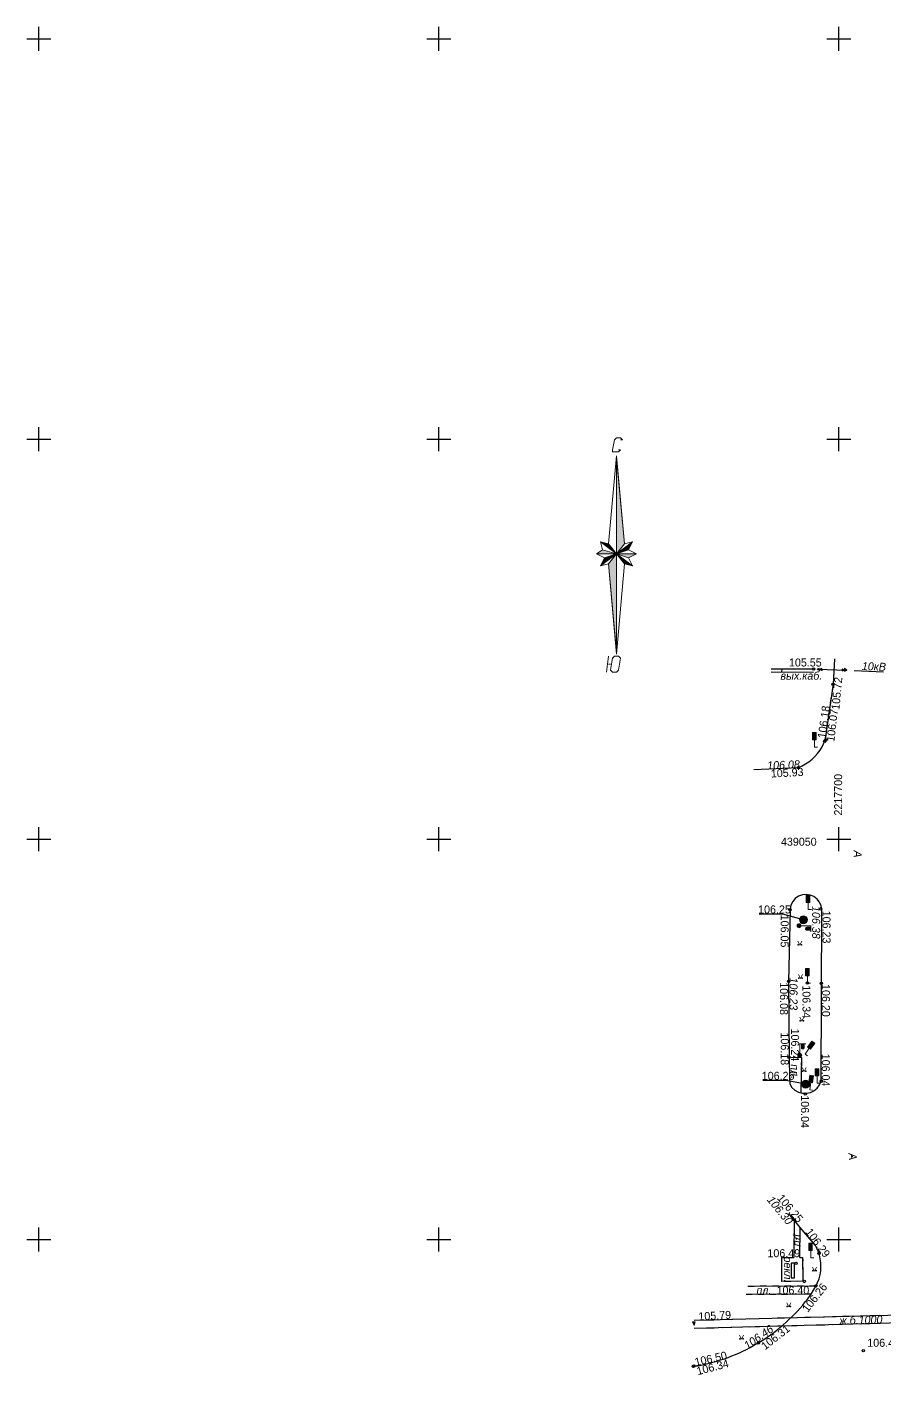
# Model space of a CAD drawing. Header units: millimetres. Extents: x 172667 to 1873135, y -274708 to 168495.
# Drawn here: x 1590991 to 1698149, y 60 to 168495 of the extents above; entities that cross this region are included whole.
import ezdxf
from ezdxf.enums import TextEntityAlignment as Align

# ---------------------------------------------------------------- set-up
doc = ezdxf.new("R2010")
doc.units = ezdxf.units.MM
doc.layers.add('_ТОПО', color=253, linetype='Continuous')
doc.layers.add('SC007', color=7, linetype='Continuous')
doc.styles.add('1', font='', dxfattribs={"height": 0.000909972})
doc.styles.add('14', font='', dxfattribs={"height": 0.000909972})
doc.styles.add('17', font='', dxfattribs={"height": 0.000909972})
doc.styles.add('25', font='', dxfattribs={"height": 0.001693})
doc.styles.add('26', font='', dxfattribs={"height": 0.001693})
doc.styles.add('9', font='', dxfattribs={"height": 0.000909972})
doc.styles.add('F2', font='', dxfattribs={"height": 0.000909972})
doc.styles.get('1').set_extended_font_data('D431', italic=True)
doc.styles.get('14').set_extended_font_data('D431', italic=True)
doc.styles.get('17').set_extended_font_data('Bm431', italic=True)
doc.styles.get('25').set_extended_font_data('P131')
doc.styles.get('26').set_extended_font_data('P131')
doc.styles.get('9').set_extended_font_data('D431', italic=True)
doc.styles.get('F2').set_extended_font_data('D431')

# ---------------------------------------------------------------- blocks, each defined once
blk = doc.blocks.new('SYMBOL2060001')
at = {"layer": 'SC007'}
blk.add_circle((0, 0), 0.15, dxfattribs=at)
blk = doc.blocks.new('SYMBOL2060002')
at = {"true_color": 0x000000}
blk.add_hatch(color=18, dxfattribs=at).paths.add_polyline_path([(0.15, 0.45), (0, 0), (-0.2, 0.45)])
at = {"color": 18, "linetype": 'Continuous', "lineweight": 0, "true_color": 0x000000, "flags": 128}
blk.add_lwpolyline([(0.15, 0.45), (0, 0), (-0.2, 0.45), (0.15, 0.45), (0.15, 0.45)], close=True, dxfattribs=at)
blk = doc.blocks.new('SYMBOL2020006')
at = {"true_color": 0xffffff}
blk.add_hatch(color=7, dxfattribs=at).paths.add_polyline_path([(-0.25, 0.9), (0.2, 0.9), (0.2, 1.8), (-0.25, 1.8)])
at = {"color": 18, "linetype": 'Continuous', "lineweight": 0, "true_color": 0x000000, "flags": 128}
blk.add_lwpolyline([(-0.25, 0.9), (0.2, 0.9), (0.2, 1.8), (-0.25, 1.8)], close=True, dxfattribs=at)
blk.add_lwpolyline([(0, 0.9), (0, 0), (0.4, 0)], dxfattribs=at)
blk = doc.blocks.new('SYMBOL2080011')
at = {"color": 18, "linetype": 'Continuous', "lineweight": 0, "true_color": 0x000000, "flags": 128}
blk.add_lwpolyline([(-0.25, 0.25), (0, -0.25), (0.25, 0.25)], dxfattribs=at)
at = {"color": 18, "linetype": 'Continuous', "lineweight": 0, "true_color": 0x000000}
for centre in [(-0.2, -0.2), (0.2, -0.2)]:
    blk.add_circle(centre, 0.05, dxfattribs=at)
blk = doc.blocks.new('SYMBOL2040004')
at = {"true_color": 0xffffff}
h = blk.add_hatch(color=7, dxfattribs=at)
edge = h.paths.add_edge_path()
edge.add_arc((0, 0), 0.5, 0, 360)
at = {"color": 18, "linetype": 'Continuous', "lineweight": 9, "true_color": 0x000000, "flags": 128}
for points in [[(-0.475, 0.15), (0.475, 0.15)], [(0.475, -0.15), (-0.475, -0.15)]]:
    blk.add_lwpolyline(points, dxfattribs=at)
at = {"color": 18, "linetype": 'Continuous', "lineweight": 9, "true_color": 0x000000}
blk.add_circle((0, 0), 0.5, dxfattribs=at)
blk = doc.blocks.new('SYMBOL2090014')
at = {"true_color": 0xffffff}
blk.add_hatch(color=7, dxfattribs=at).paths.add_polyline_path([(0.55, 1.45), (0.55, 0.95), (0.55, 0.925), (0.525, 0.875), (0.5, 0.85), (0.475, 0.825), (0.45, 0.8), (0.425, 0.8), (0.375, 0.8), (0.35, 0.8), (0.275, 0.825), (0.25, 0.85), (0.225, 0.875), (0.2, 0.95), (0.2, 1.45)])
at = {"color": 18, "linetype": 'Continuous', "lineweight": 0, "true_color": 0x000000, "flags": 128}
for points in [[(0, 1.5), (0, 0.25)], [(0, 1.45), (0.75, 1.45)]]:
    blk.add_lwpolyline(points, dxfattribs=at)
blk.add_lwpolyline([(0.55, 1.45), (0.55, 0.95), (0.55, 0.925), (0.525, 0.875), (0.5, 0.85), (0.475, 0.825), (0.45, 0.8), (0.425, 0.8), (0.375, 0.8), (0.35, 0.8), (0.275, 0.825), (0.25, 0.85), (0.225, 0.875), (0.2, 0.95), (0.2, 1.45), (0.55, 1.45)], close=True, dxfattribs=at)
blk = doc.blocks.new('SYMBOL2090003')
at = {"true_color": 0x000000}
h = blk.add_hatch(color=18, dxfattribs=at)
edge = h.paths.add_edge_path()
edge.add_arc((0, 0), 0.25, 0, 360)
at = {"color": 18, "linetype": 'Continuous', "lineweight": 0, "true_color": 0x000000}
blk.add_circle((0, 0), 0.25, dxfattribs=at)
blk = doc.blocks.new('SYMBOL3000120')
at = {"true_color": 0x808080}
for points in [[(0, 12.25), (0, 0), (1, 1.25)], [(0, 0), (-2.5, 0), (-1.75, 0.5)], [(0, 0), (-2, 1.5), (-1, 1.25)], [(0, 0), (-2, -1.5), (-1.5, -0.5)], [(0, 0), (0, -12.25), (-1, -1.25)], [(0, 0), (2, 1.5), (1.5, 0.5)], [(0, 0), (2.5, 0), (1.5, -0.5)], [(0, 0), (2, -1.5), (1, -1.25)]]:
    blk.add_hatch(color=8, dxfattribs=at).paths.add_polyline_path(points)
at = {"color": 18, "linetype": 'Continuous', "lineweight": 0, "true_color": 0x000000, "flags": 128}
for points in [[(-0.5, 13), (-0.25, 14.25), (0, 14.5), (0.5, 14.5), (0.75, 14.25)], [(0.5, 14.25), (0.75, 14.25)], [(0, 12.25), (-1, 1.25)], [(-0.5, 13), (-0.5, 12.75), (0.25, 12.75), (0.5, 13)], [(0.25, 13), (0.5, 13)], [(-1, -1.25), (-2, -1.5), (-1.5, -0.5), (-2.5, 0), (-1.75, 0.5), (-2, 1.5), (-1, 1.25)], [(1, -1.25), (2, -1.5), (1.5, -0.5), (2.5, 0), (1.5, 0.5), (2, 1.5), (1, 1.25)], [(0, -12.5), (0, -12.5), (-1, -1.25)], [(0, -12.5), (1, -1.25)], [(-1, -12.75), (-1.25, -14.75)], [(-0.75, -14.5), (-0.5, -14.75), (0, -14.75), (0.25, -14.5), (0.5, -13), (0.25, -12.75), (-0.25, -12.75), (-0.5, -13)], [(-0.5, -13), (-0.75, -14.5)], [(-1, -13.75), (-0.75, -13.75)]]:
    blk.add_lwpolyline(points, dxfattribs=at)
for points in [[(0, 12.25), (0, 0), (1, 1.25), (0, 12.25)], [(0, 0), (-2.5, 0), (-1.75, 0.5), (0, 0)], [(0, 0), (-2, 1.5), (-1, 1.25), (0, 0)], [(0, 0), (-2, -1.5), (-1.5, -0.5), (0, 0)], [(0, 0), (0, -12.25), (-1, -1.25), (0, 0)], [(0, 0), (2, 1.5), (1.5, 0.5), (0, 0)], [(0, 0), (2.5, 0), (1.5, -0.5), (0, 0)], [(0, 0), (2, -1.5), (1, -1.25), (0, 0)]]:
    blk.add_lwpolyline(points, close=True, dxfattribs=at)
at = {"color": 9, "linetype": 'Continuous', "lineweight": 0, "true_color": 0xc0c0c0, "flags": 128}
blk.add_lwpolyline([(0, 12), (1, 1.25)], dxfattribs=at)

msp = doc.modelspace()

# ---------------------------------------------------------------- linework, layer by layer
at = {"layer": '_ТОПО', "color": 8, "linetype": 'ByBlock', "lineweight": -2}
for p, q in [((1592491.2, 165495.1), (1592491.2, 168495.1)), ((1642491.2, 165495.1), (1642491.2, 168495.1)), ((1692491.2, 165495.1), (1692491.2, 168495.1)), ((1590991.2, 166995.1), (1593991.2, 166995.1)), ((1640991.2, 166995.1), (1643991.2, 166995.1)), ((1690991.2, 166995.1), (1693991.2, 166995.1)), ((1592491.2, 115495.1), (1592491.2, 118495.1)), ((1642491.2, 115495.1), (1642491.2, 118495.1)), ((1692491.2, 115495.1), (1692491.2, 118495.1)), ((1590991.2, 116995.1), (1593991.2, 116995.1)), ((1640991.2, 116995.1), (1643991.2, 116995.1)), ((1690991.2, 116995.1), (1693991.2, 116995.1)), ((1691966.2, 89560.1, 105891.5), (1691916.2, 88765.1, 105891.5)), ((1684016.2, 88305.1, 100392.2), (1689341.2, 88280.1, 100392.2)), ((1684016.2, 87905.1, 100392.2), (1689336.2, 87880.1, 100392.2)), ((1685351.2, 88300.1, 100392.2), (1685346.2, 87900.1, 100392.2)), ((1689801.2, 88260.1, 105791.5), (1690081.2, 88400.1, 105791.5)), ((1689801.2, 88260.1, 105791.5), (1693476.2, 88120.1, 105791.5)), ((1689801.2, 88260.1, 105791.5), (1690116.2, 88100.1, 105791.5)), ((1690121.2, 88250.1, 105791.5), (1690401.2, 88390.1, 105791.5)), ((1690121.2, 88250.1, 105791.5), (1690391.2, 88090.1, 105791.5)), ((1691866.2, 87965.1, 105891.5), (1691816.2, 87165.1, 105891.5)), ((1693476.2, 88120.1, 105791.5), (1693151.2, 87980.1, 105791.5)), ((1693476.2, 88120.1, 105791.5), (1693161.2, 88330.1, 105791.5)), ((1694396.2, 88085.1, 105791.5), (1698071.2, 87940.1, 105791.5)), ((1691541.2, 84785.1, 105891.5), (1691426.2, 83995.1, 105891.5)), ((1691311.2, 83205.1, 105891.5), (1691196.2, 82415.1, 105891.5)), ((1691081.2, 81620.1, 105891.5), (1690966.2, 80830.1, 105891.5)), ((1690851.2, 80040.1, 105891.5), (1690736.2, 79245.1, 105891.5)), ((1592491.2, 65495.1), (1592491.2, 68495.1)), ((1642491.2, 65495.1), (1642491.2, 68495.1)), ((1692491.2, 65495.1), (1692491.2, 68495.1)), ((1590991.2, 66995.1), (1593991.2, 66995.1)), ((1640991.2, 66995.1), (1643991.2, 66995.1)), ((1690991.2, 66995.1), (1693991.2, 66995.1)), ((1686276.2, 39760.1, 106137.5), (1687131.2, 39755.1, 106137.5)), ((1687821.2, 39585.1, 106137.5), (1687801.2, 38735.1, 106137.5)), ((1687786.2, 37880.1, 106137.5), (1687766.2, 37025.1, 106137.5)), ((1687751.2, 36170.1, 106137.5), (1687731.2, 35315.1, 106137.5)), ((1686905.2, 19489.1, 106248), (1686863.5, 14745.8, 106225)), ((1686906.2, 19490.1, 106232.5), (1686901.2, 18810.1, 106232.5)), ((1590991.2, 16995.1), (1593991.2, 16995.1)), ((1592491.2, 15495.1), (1592491.2, 18495.1)), ((1640991.2, 16995.1), (1643991.2, 16995.1)), ((1642491.2, 15495.1), (1642491.2, 18495.1)), ((1686891.2, 18135.1, 106232.5), (1686886.2, 17455.1, 106232.5)), ((1687612.7, 14739.3, 106225), (1687661.2, 18504.1, 106217)), ((1687631.2, 16245.1, 106232.5), (1687641.2, 17000.1, 106232.5)), ((1687651.2, 17750.1, 106232.5), (1687661.2, 18505.1, 106232.5)), ((1690991.2, 16995.1), (1693991.2, 16995.1)), ((1692491.2, 15495.1), (1692491.2, 18495.1)), ((1686871.2, 15420.1, 106232.5), (1686861.2, 14745.1, 106232.5)), ((1686881.2, 16780.1, 106232.5), (1686876.2, 16100.1, 106232.5)), ((1687611.2, 14740.1, 106232.5), (1687621.2, 15490.1, 106232.5)), ((1685356.2, 13840.1, 106358), (1685351.2, 14645.1, 106358)), ((1686056.2, 14740.1, 106358), (1686861.2, 14745.1, 106358)), ((1687981.2, 13500.1, 106358), (1687981.2, 12695.1, 106358)), ((1685361.2, 12230.1, 106358), (1685356.2, 13035.1, 106358)), ((1689031.2, 10151.1, 106253), (1680909.1, 10114.7, 106346)), ((1681646.2, 10120.1, 106299.5), (1680911.2, 10115.1, 106299.5)), ((1681901.2, 11140.1, 106114.5), (1681126.2, 11135.1, 106114.5)), ((1689617.2, 11180.1, 106256), (1681127.8, 11134.9, 105973)), ((1683126.2, 10125.1, 106299.5), (1682386.2, 10120.1, 106299.5)), ((1683441.2, 11145.1, 106114.5), (1682671.2, 11145.1, 106114.5)), ((1684601.2, 10130.1, 106299.5), (1683861.2, 10130.1, 106299.5)), ((1684986.2, 11155.1, 106114.5), (1684216.2, 11150.1, 106114.5)), ((1686076.2, 10140.1, 106299.5), (1685341.2, 10135.1, 106299.5)), ((1686501.2, 11760.1, 106358), (1685696.2, 11760.1, 106358)), ((1686531.2, 11165.1, 106114.5), (1685756.2, 11160.1, 106114.5)), ((1687556.2, 10145.1, 106299.5), (1686816.2, 10140.1, 106299.5)), ((1688071.2, 11170.1, 106114.5), (1687301.2, 11170.1, 106114.5)), ((1689031.2, 10150.1, 106299.5), (1688291.2, 10150.1, 106299.5)), ((1689616.2, 11180.1, 106114.5), (1688846.2, 11175.1, 106114.5)), ((1714941, 7948.5, 106420), (1674396.2, 6867.2, 105866.4)), ((1676866.2, 6935.1, 106143.2), (1674396.2, 6865.1, 106143.2)), ((1714982.6, 6970.5, 106420), (1674427.6, 5867.7, 105866.4)), ((1680331.2, 7025.1, 106143.2), (1677856.2, 6960.1, 106143.2)), ((1683791.2, 7120.1, 106143.2), (1681316.2, 7050.1, 106143.2)), ((1687251.2, 7210.1, 106143.2), (1684781.2, 7145.1, 106143.2)), ((1690711.2, 7300.1, 106143.2), (1688241.2, 7235.1, 106143.2)), ((1694176.2, 7395.1, 106143.2), (1691701.2, 7330.1, 106143.2)), ((1697636.2, 7485.1, 106143.2), (1695161.2, 7420.1, 106143.2)), ((1676901.2, 5935.1, 106143.2), (1674426.2, 5870.1, 106143.2)), ((1680361.2, 6030.1, 106143.2), (1677891.2, 5960.1, 106143.2)), ((1683826.2, 6125.1, 106143.2), (1681351.2, 6055.1, 106143.2)), ((1687286.2, 6215.1, 106143.2), (1684811.2, 6150.1, 106143.2)), ((1690746.2, 6310.1, 106143.2), (1688276.2, 6245.1, 106143.2)), ((1694211.2, 6405.1, 106143.2), (1691736.2, 6340.1, 106143.2)), ((1697671.2, 6500.1, 106143.2), (1695201.2, 6430.1, 106143.2))]:
    msp.add_line(p, q, dxfattribs=at)
at = {"layer": '_ТОПО', "color": 8, "linetype": 'ByBlock', "lineweight": -2, "flags": 128}
for points, elevation in [([(1691967.9, 89561.3), (1691768.2, 86369.1), (1690736.2, 79247.1)], 105891.5), ([(1692886.2, 88290.1), (1693201.2, 88130.1), (1692871.2, 87990.1)], 105791.5), ([(1691766.2, 86370.1), (1691766.2, 86370.1), (1691651.2, 85580.1)], 105891.5), ([(1681852.1, 75728.7), (1687444.2, 75958.1), (1687902.7, 76165), (1688341.9, 76410), (1688758.9, 76691.4), (1689150.4, 77007.1), (1689513.8, 77354.9), (1689846.3, 77732.3), (1690145.7, 78136.5), (1690409.7, 78564.6), (1690636.4, 79013.6), (1690736.2, 79247.1)], 105988.8), ([(1688064.2, 56943.1), (1685514.4, 57656.8), (1682516.6, 57657)], 100388.7), ([(1686276.2, 39762.1), (1687822.2, 39748.6), (1687733.2, 35316.1)], 106137.5), ([(1688351.2, 36408.1), (1685918.2, 36866.7), (1683005.1, 36866.7)], 103941.5), ([(1689617.2, 11180.1), (1689839.5, 11630.4), (1690016.5, 12100.4), (1690146.6, 12585.4), (1690228.6, 13080.8), (1690261.6, 13581.9), (1690245.4, 14083.8), (1690180, 14581.7), (1690066.1, 15070.8), (1689904.8, 15546.4), (1689697.7, 16003.9), (1689566.2, 16244.1), (1687661.2, 18504.1), (1686249.5, 20239.7)], 105977.1), ([(1687612.8, 14749.4), (1687973.2, 14751.1), (1687987.4, 11769.4), (1685363.9, 11756.9), (1685349.7, 14738.6), (1686863.5, 14745.8)], 106358), ([(1687611.2, 14750.1), (1687971.2, 14750.1), (1687976.2, 14305.1)], 106358), ([(1687986.2, 11895.1), (1687986.2, 11770.1), (1687306.2, 11765.1)], 106358), ([(1674317.2, 1137.1), (1674810.6, 1219.2), (1675302.1, 1312.4), (1675791.4, 1416.5), (1676278.2, 1531.5), (1676762.4, 1657.4), (1677243.6, 1794), (1677721.6, 1941.4), (1678196.2, 2099.4), (1678667.2, 2268), (1679134.2, 2447.1), (1679597.2, 2636.6), (1680055.8, 2836.4), (1680509.8, 3046.4), (1680959, 3266.5), (1681403.2, 3496.6), (1681842.1, 3736.6), (1682275.6, 3986.3), (1682703.3, 4245.6), (1683125.2, 4514.5), (1683540.9, 4792.7), (1683950.3, 5080.1), (1684353.2, 5376.6), (1684749.3, 5682.1), (1685138.5, 5996.3), (1685520.6, 6319.1), (1685895.4, 6650.5), (1686262.7, 6990.1), (1686622.3, 7337.8), (1686974, 7693.5), (1687317.7, 8057), (1687653.2, 8428), (1687980.3, 8806.5), (1688298.9, 9192.2), (1688608.7, 9584.9), (1688909.7, 9984.4), (1689031.2, 10151.1), (1689617.2, 11180.1)], 106298.5)]:
    msp.add_lwpolyline(points, dxfattribs=dict(at, elevation=elevation))
for points, elevation in [([(1690304.2, 36776.1), (1690365, 58197.7), (1690283.5, 58689), (1690082.5, 59144.5), (1689774.4, 59535.7), (1689378.7, 59838), (1688920.3, 60032.4), (1688428, 60106.7), (1687932.6, 60056.2), (1687465.4, 59884.1), (1687055.6, 59601.2), (1686729, 59225.3), (1686506.2, 58780), (1686401.2, 58293.3), (1686395.2, 58199.1), (1686215.2, 49235.1), (1686276.2, 39762.1), (1686321.8, 37106.7), (1686365.6, 36461), (1686626.7, 35970.6), (1687005.8, 35639), (1687451.2, 35403.8), (1687938.9, 35277.6), (1688442.5, 35267.3), (1688934.9, 35373.5), (1689389.5, 35590.3), (1689781.9, 35906.1), (1690090.9, 36303.9), (1690299.8, 36762.2), (1690304.2, 36776.1)], 105276), ([(1686959.2, 12215.1), (1686951.8, 14044), (1686524.7, 14042.3), (1686532.1, 12213.4), (1686959.2, 12215.1)], 106404.7)]:
    msp.add_lwpolyline(points, close=True, dxfattribs=dict(at, elevation=elevation))
at = {"layer": '_ТОПО', "color": 8, "linetype": 'ByBlock', "lineweight": -2}
for p in [(1686979.5, 37844.7, 106259), (1694172.5, 27372, 85108.5), (1687222.3, 17092.4, 106248), (1683185.6, 10662.7, 106491)]:
    msp.add_point(p, dxfattribs=at)

# ---------------------------------------------------------------- block references
at = {"layer": '_ТОПО', "color": 8, "linetype": 'ByBlock', "lineweight": -2, "xscale": 1000, "yscale": 1000, "zscale": 1000}
for name, p in [('SYMBOL3000120', (1664688.4, 102649.6, 31348.8)), ('SYMBOL2060001', (1689340.2, 88279.1, 105550)), ('SYMBOL2060001', (1691768.2, 86369.1, 105715)), ('SYMBOL2020006', (1689448.2, 78522.1, 106098)), ('SYMBOL2060001', (1690736.2, 79247.1, 106068)), ('SYMBOL2060001', (1690835.2, 79398.1, 106181)), ('SYMBOL2060001', (1687444.2, 75958.1, 105927)), ('SYMBOL2020006', (1688659.2, 58218.1, 106283)), ('SYMBOL2060001', (1686395.2, 58199.1, 106048)), ('SYMBOL2040004', (1688064.2, 56943.1, 106250)), ('SYMBOL2060001', (1690232.2, 58307.1, 106226)), ('SYMBOL2090003', (1687533.6, 56199.2, 106259)), ('SYMBOL2060001', (1688064.2, 56943.1, 106250)), ('SYMBOL2080011', (1687619, 54000.3, 106339)), ('SYMBOL2020006', (1688571.2, 49036.1, 106339)), ('SYMBOL2060001', (1686215.2, 49235.1, 106084)), ('SYMBOL2080011', (1687702.2, 49838.7, 106339)), ('SYMBOL2060001', (1688571.2, 49036.1, 106339)), ('SYMBOL2060001', (1690306.2, 49011.1, 106196)), ('SYMBOL2080011', (1687868.7, 44511.8, 106339)), ('SYMBOL2090014', (1687610.2, 40000.1, 106237)), ('SYMBOL2060001', (1686276.2, 39762.1, 106178)), ('SYMBOL2090003', (1687610.2, 40000.1, 106237)), ('SYMBOL2060001', (1687610.2, 40000.1, 106237)), ('SYMBOL2080011', (1688160, 38227.7, 106241.3)), ('SYMBOL2020006', (1689783.2, 36534.1, 106246)), ('SYMBOL2040004', (1688351.2, 36408.1, 106259)), ('SYMBOL2060001', (1688351.2, 36408.1, 106259)), ('SYMBOL2060001', (1690304.2, 36776.1, 106036)), ('SYMBOL2060001', (1688305.2, 35180.1, 106037)), ('SYMBOL2060001', (1686905.2, 19489.1, 106248)), ('SYMBOL2020006', (1688974.2, 14719.1, 106318)), ('SYMBOL2060001', (1690000.2, 15284.1, 106286)), ('SYMBOL2060001', (1687129.2, 14022.1, 106491)), ('SYMBOL2080011', (1689448.8, 13305.4, 108171.1)), ('SYMBOL2060001', (1688178.2, 11749.1, 106404)), ('SYMBOL2060001', (1689617.2, 11180.1, 106256)), ('SYMBOL2080011', (1686223.5, 8810.8, 106332.2)), ('SYMBOL2060002', (1674396.2, 6258.1, 105790)), ('SYMBOL2080011', (1680334.8, 4794.8, 106346)), ('SYMBOL2060001', (1682421.2, 4073.1, 106305)), ('SYMBOL2060001', (1695553.2, 3090.1, 106400)), ('SYMBOL2060001', (1674317.2, 1137.1, 106344)), ('SYMBOL2060001', (1674369.2, 1198.1, 106497))]:
    msp.add_blockref(name, p, dxfattribs=at)
for name, p, rotation in [('SYMBOL2090014', (1687533.6, 56199.2, 106259), 270), ('SYMBOL2020006', (1688268.2, 40161.1, 106210), 324.574783), ('SYMBOL2020006', (1688860.2, 35713.1, 106263), 351.567523)]:
    msp.add_blockref(name, p, dxfattribs=dict(at, rotation=rotation))

# ---------------------------------------------------------------- texts
at = {"layer": '_ТОПО', "color": 8, "linetype": 'ByBlock', "lineweight": -2, "style": 'F2'}
for s, p in [('105.55', (1686260.2, 89089.1, 102170)), ('106.25', (1682404.2, 58233.1, 96730)), ('106.26', (1682861.2, 37448.1, 103499)), ('106.49', (1683569.2, 15282.1, 106291)), ('106.40', (1684708.2, 10649.1, 123224)), ('106.40', (1696053.2, 4090.1, 106400))]:
    msp.add_text(s, height=1000, dxfattribs=at).set_placement(p, align=Align.MIDDLE_LEFT)
at = {"layer": '_ТОПО', "color": 8, "linetype": 'ByBlock', "lineweight": -2}
for s, style, p in [('вых.каб.', '1', (1687810.2, 87439.1, 105720)), ('439050', '25', (1687491.2, 66695.1, -21170))]:
    msp.add_text(s, height=1000, dxfattribs=dict(at, style=style)).set_placement(p, align=Align.MIDDLE_CENTER)
for s, rotation, style, p in [('10кВ', 357.8, '9', (1696881.8, 88591.9, 105341.5)), ('106.08', 2.3, '1', (1685574.2, 76298.1, 107447)), ('2217700', 90, '26', (1692411.2, 72565.1, 56620)), ('А', 270, '17', (1694852.5, 65162, 85108.5)), ('106.38', 270, '1', (1689662.2, 56617.1, 106146)), ('106.23', 270, '1', (1686835.2, 47695.1, 105784)), ('пл.', 272.8, '17', (1686999.5, 37974.7, 106259)), ('А', 276.6, '17', (1694232.5, 27372, 85108.5)), ('106.30', 309.1, '1', (1685135.2, 20639.1, 104898)), ('пл.', 89.3, '17', (1687222.3, 17072.4, 106448)), ('рекл.', 270.2, '1', (1686132, 13248.7, 106404.7)), ('пл.', 0.3, '17', (1683125.6, 10642.7, 106491)), ('ж.б.1000', 1.5, '14', (1695248.6, 6927.9, 105243.2)), ('106.46', 35.1, '1', (1682461.2, 4803.1, 106315))]:
    msp.add_text(s, height=1000, rotation=rotation, dxfattribs=dict(at, style=style)).set_placement(p, align=Align.MIDDLE_CENTER)
at = {"layer": '_ТОПО', "color": 8, "linetype": 'ByBlock', "lineweight": -2, "style": 'F2'}
for s, rotation, p in [('105.72', 84.6, (1692058.2, 83189.1, 106995)), ('106.18', 82.1, (1690335.2, 79628.1, 106371)), ('106.07', 83.2, (1691426.2, 79207.1, 106068)), ('105.93', 3, (1683994.2, 75208.1, 105927)), ('106.05', 270, (1685725.2, 57579.1, 104108)), ('106.23', 270, (1690962.2, 58077.1, 106226)), ('106.08', 270, (1685635.2, 49135.1, 105834)), ('106.34', 270, (1688451.2, 48746.1, 106339)), ('106.20', 270, (1690886.2, 48911.1, 106196)), ('106.18', 270, (1685736.2, 42862.1, 104938)), ('106.24', 270, (1687030.2, 43350.1, 106317)), ('106.04', 270, (1690864.2, 40206.1, 106766)), ('106.04', 270, (1688265.2, 35010.1, 104687)), ('106.25', 310.4, (1685095.2, 22439.1, 126348)), ('106.29', 306.3, (1688660.2, 18224.1, 135356)), ('106.26', 52.1, (1688217.2, 8120.1, 109496)), ('105.79', 3, (1674936.2, 7378.1, 105770)), ('106.31', 37.9, (1682961.2, 3533.1, 106265)), ('106.50', 12.6, (1674489.2, 1658.1, 106647)), ('106.34', 14.8, (1674737.2, 517.1, 106184))]:
    msp.add_text(s, height=1000, rotation=rotation, dxfattribs=at).set_placement(p, align=Align.MIDDLE_LEFT)

doc.saveas('drawing.dxf')
